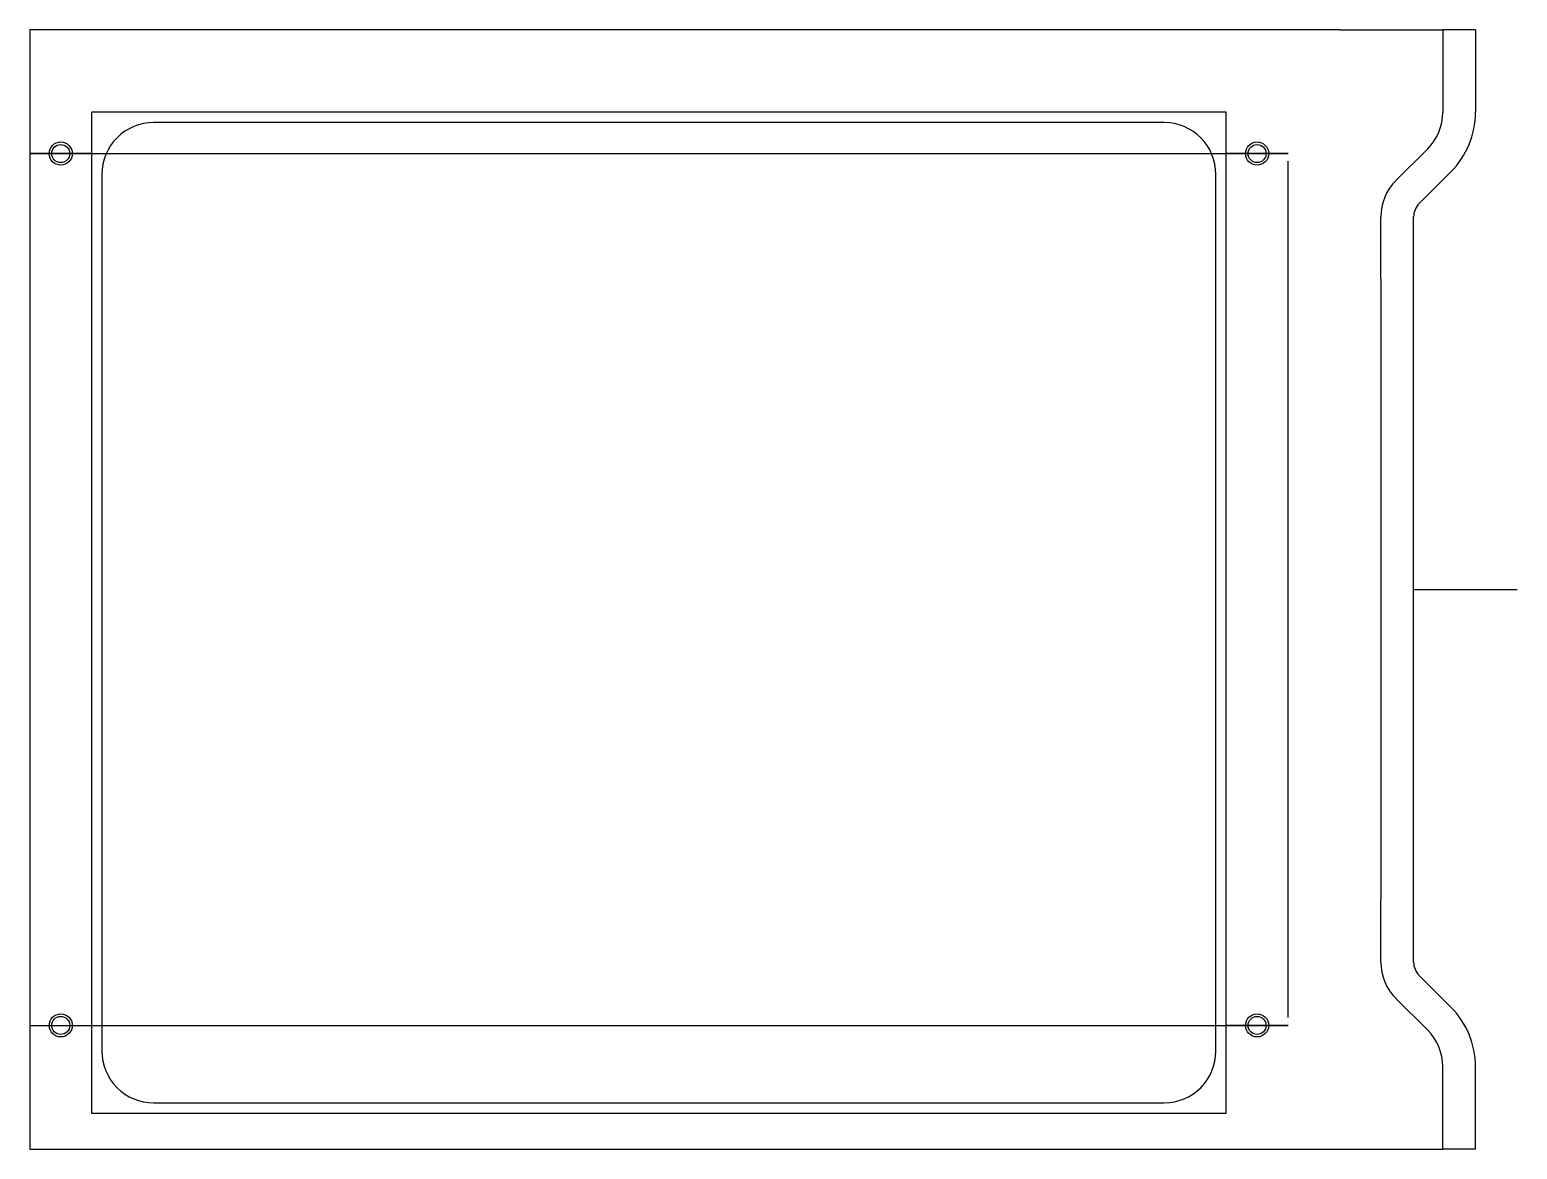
# Model space of a CAD drawing. Header units: millimetres. Extents: x -11 to 134, y -33 to 76.
import ezdxf

# ---------------------------------------------------------------- set-up
doc = ezdxf.new("R2010")
doc.units = ezdxf.units.MM
doc.layers.get('0').update_dxf_attribs({"linetype": 'CONTINUOUS'})

msp = doc.modelspace()

# ---------------------------------------------------------------- linework, layer by layer
for p, q in [((116.3, 75.77), (-10.7, 75.77)), ((-10.7, 75.77), (-10.7, -32.73)), ((116.3, 75.77), (126.3, 75.77)), ((126.3, 75.77), (126.3, 67.77)), ((129.47, 75.77), (126.3, 75.77)), ((129.47, 75.77), (129.47, 67.77)), ((-10.7, 63.77), (111.3, 63.77)), ((-4.7, 63.77), (-10.7, 63.77)), ((111.3, 63.77), (105.3, 63.77)), ((124.84, 64.23), (121.76, 61.16)), ((111.3, -19.98), (111.3, 63.02)), ((127.08, 61.99), (124.01, 58.92)), ((120.3, 51.63), (120.3, 57.63)), ((123.47, 46.63), (123.47, 57.63)), ((120.3, 51.63), (120.3, 47.63)), ((120.3, 47.63), (120.3, -4.59)), ((123.47, -3.59), (123.47, 46.63)), ((123.47, 21.52), (133.52, 21.52)), ((123.47, -14.59), (123.47, -3.59)), ((120.3, -4.59), (120.3, -8.59)), ((120.3, -14.59), (120.3, -8.59)), ((120.3, -14.59), (120.3, -8.59)), ((127.08, -18.95), (124.01, -15.88)), ((124.84, -21.2), (121.76, -18.13)), ((-10.7, -20.73), (111.3, -20.73)), ((-10.7, -20.73), (-4.7, -20.73)), ((111.3, -20.73), (105.3, -20.73)), ((126.3, -32.73), (126.3, -24.73)), ((129.47, -32.73), (129.47, -24.73)), ((-10.7, -32.73), (116.3, -32.73)), ((116.3, -32.73), (126.3, -32.73)), ((129.47, -32.73), (126.3, -32.73))]:
    msp.add_line(p, q)
msp.add_lwpolyline([(-4.7, 67.77), (-4.7, -29.23), (105.3, -29.23), (105.3, 67.77)], close=True)
msp.add_lwpolyline([(99.3, 66.77), (1.3, 66.77, 0.414214), (-3.7, 61.77), (-3.7, -23.23, 0.414214), (1.3, -28.23), (99.3, -28.23, 0.414214), (104.3, -23.23), (104.3, 61.77, 0.414214)], format="xyb", close=True)
for centre, radius in [((-7.7, 63.77), 1.12), ((-7.7, 63.77), 0.875), ((108.3, 63.77), 1.12), ((108.3, 63.77), 0.875), ((-7.7, -20.73), 1.12), ((-7.7, -20.73), 0.875), ((108.3, -20.73), 1.12), ((108.3, -20.73), 0.875)]:
    msp.add_circle(centre, radius)
for centre, radius, start, end in [((121.3, 67.77), 5, 315, 360), ((121.3, 67.77), 8.17, 314.9999, 360), ((125.3, 57.63), 5, 135, 180), ((125.3, 57.63), 1.83, 135, 180), ((125.3, -14.59), 5, 180, 225), ((125.3, -14.59), 1.83, 180, 225), ((121.3, -24.73), 8.17, 0, 45), ((121.3, -24.73), 5, 0, 45)]:
    msp.add_arc(centre, radius, start, end)

doc.saveas('drawing.dxf')
